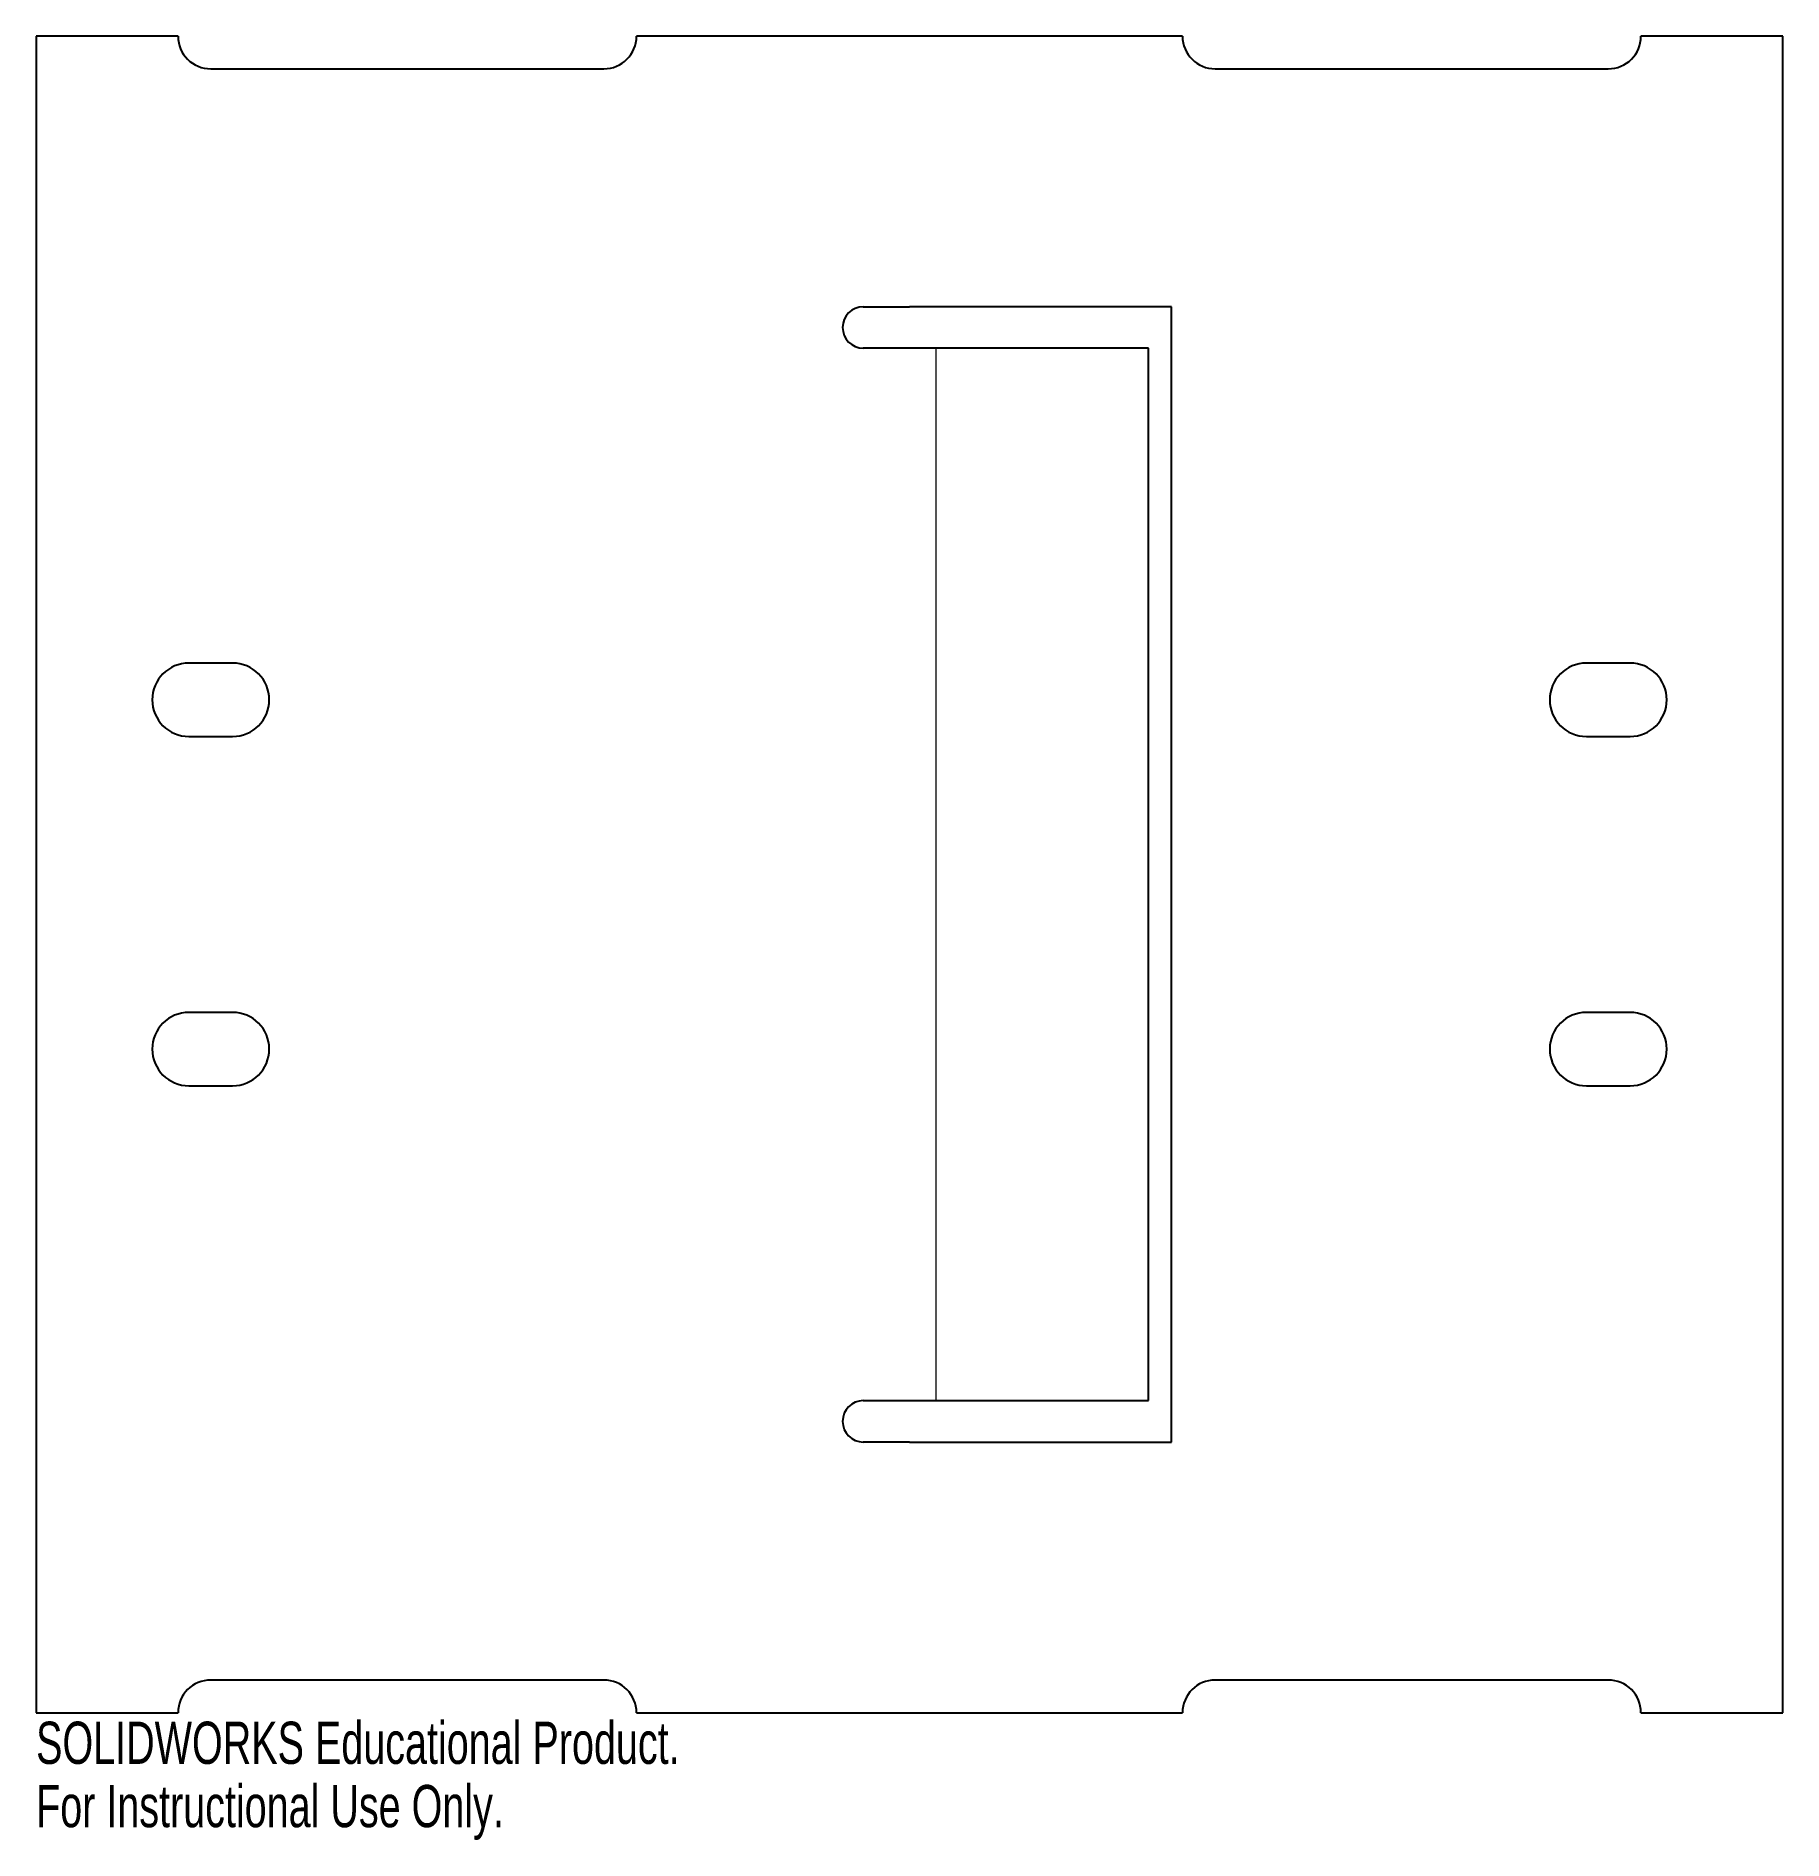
# Model space of a CAD drawing. Header units: millimetres. Extents: x -100 to 100, y -111 to 96.
import ezdxf

# ---------------------------------------------------------------- set-up
doc = ezdxf.new("R2010")
doc.units = ezdxf.units.MM
doc.styles.add('SLDTEXTSTYLE0', font='TXT', dxfattribs={"width": 0.7})

msp = doc.modelspace()

# ---------------------------------------------------------------- linework, layer by layer
at = {"color": 7, "linetype": 'Continuous', "lineweight": 25}
for p, q in [((-100, 96), (-100, -96)), ((-83.75, 96), (-100, 96)), ((31.25, 96), (-31.25, 96)), ((100, 96), (83.75, 96)), ((100, -96), (100, 96)), ((-80, 92.25), (-35, 92.25)), ((35, 92.25), (80, 92.25)), ((-5.29, 65.01), (0, 65.01)), ((0, 65.01), (0, 65)), ((30, 65), (0, 65)), ((30, -65), (30, 65)), ((27.37, 60.26), (-5.29, 60.26)), ((27.37, -60.26), (27.37, 60.26)), ((-77.5, 24.2), (-82.5, 24.2)), ((82.5, 24.2), (77.5, 24.2)), ((-82.5, 15.8), (-77.5, 15.8)), ((77.5, 15.8), (82.5, 15.8)), ((-77.5, -15.8), (-82.5, -15.8)), ((82.5, -15.8), (77.5, -15.8)), ((-82.5, -24.2), (-77.5, -24.2)), ((77.5, -24.2), (82.5, -24.2)), ((-5.29, -60.26), (27.37, -60.26)), ((0, -65.01), (-5.29, -65.01)), ((0, -65), (0, -65.01)), ((0, -65), (30, -65)), ((-35, -92.25), (-80, -92.25)), ((80, -92.25), (35, -92.25)), ((-100, -96), (-83.75, -96)), ((-31.25, -96), (31.25, -96)), ((83.75, -96), (100, -96))]:
    msp.add_line(p, q, dxfattribs=at)
at = {"color": 8, "linetype": 'Continuous', "lineweight": 0}
msp.add_line((3.06, -60.26), (3.06, 60.26), dxfattribs=at)
at = {"color": 7, "linetype": 'Continuous', "lineweight": 25}
for centre, radius, start, end in [((-80, 96), 3.75, 180, 270), ((-35, 96), 3.75, 270, 0), ((35, 96), 3.75, 180, 270), ((80, 96), 3.75, 270, 0), ((-5.29, 62.63), 2.37, 90, 270), ((-82.5, 20), 4.2, 90, 270), ((-77.5, 20), 4.2, 270, 90), ((77.5, 20), 4.2, 90, 270), ((82.5, 20), 4.2, 270, 90), ((-82.5, -20), 4.2, 90, 270), ((-77.5, -20), 4.2, 270, 90), ((77.5, -20), 4.2, 90, 270), ((82.5, -20), 4.2, 270, 90), ((-5.29, -62.63), 2.37, 90, 270), ((-80, -96), 3.75, 90, 180), ((-35, -96), 3.75, 0, 90), ((35, -96), 3.75, 90, 180), ((80, -96), 3.75, 0, 90)]:
    msp.add_arc(centre, radius, start, end, dxfattribs=at)

# ---------------------------------------------------------------- texts
at = {"color": 7, "linetype": 'Continuous', "char_height": 4.8336, "attachment_point": 1, "style": 'SLDTEXTSTYLE0'}
for s, insert in [('SOLIDWORKS Educational Product.', (-100, -97.02)), ('For Instructional Use Only.', (-100, -104.27))]:
    msp.add_mtext(s, dxfattribs=dict(at, insert=insert))

doc.saveas('drawing.dxf')
